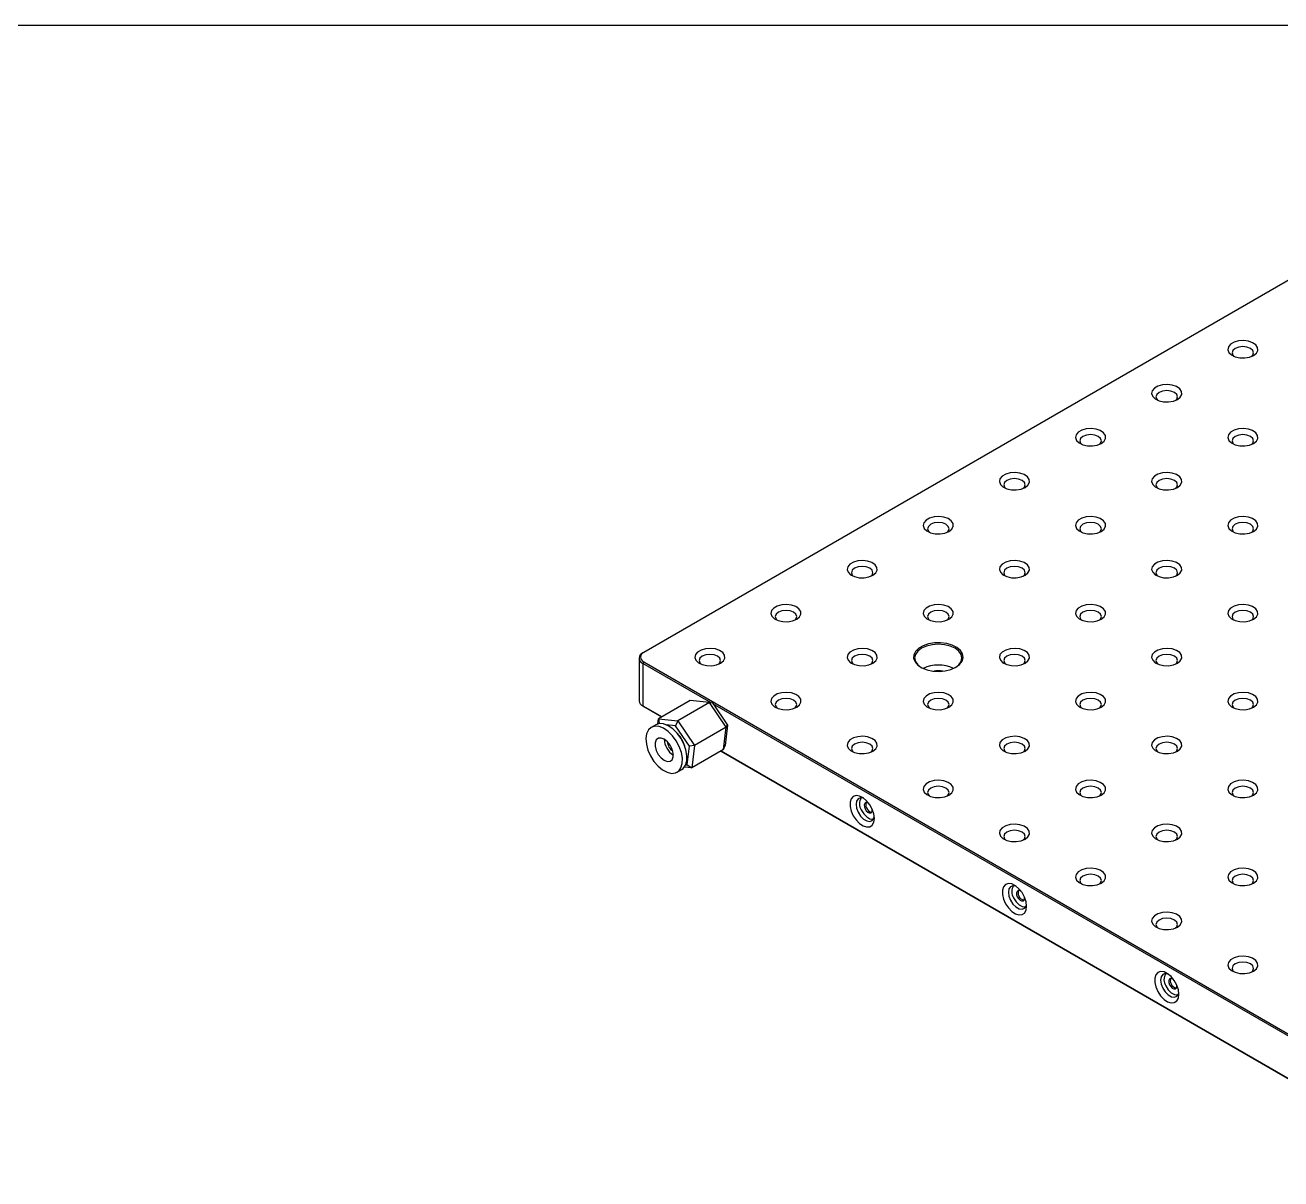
# Model space of a CAD drawing. Header units: millimetres. Extents: x 2 to 278, y 1 to 215.
# Drawn here: x 162 to 220.3, y 161.1 to 214.6 of the extents above; entities that cross this region are included whole.
import ezdxf

# ---------------------------------------------------------------- set-up
doc = ezdxf.new("R2010")
doc.units = ezdxf.units.MM
doc.layers.add('SHEET_FORMAT', color=8, linetype='Continuous')

msp = doc.modelspace()

# ---------------------------------------------------------------- linework, layer by layer
at = {"color": 7, "linetype": 'Continuous', "lineweight": 25}
for p, q in [((232.2937557, 209.5298522), (190.7158769, 185.5274538)), ((190.7158769, 185.5274538), (190.6734505, 185.5029536)), ((190.4977146, 185.2580311), (190.4977146, 183.2820024)), ((190.7158769, 185.0865934), (190.6734505, 185.0131087)), ((193.8396216, 183.1853171), (190.6734505, 185.0131087)), ((190.6734505, 185.0131087), (190.6734505, 183.0370799)), ((190.7158769, 185.0865934), (232.2937557, 161.0841949)), ((192.8657387, 183.2846486), (191.3917534, 182.4337351)), ((193.7708036, 183.1955597), (192.2968184, 182.3446462)), ((193.7708036, 183.1955597), (192.8657387, 183.2846486)), ((194.5483639, 182.0582667), (193.7708036, 183.1955597)), ((193.7708036, 183.1955597), (193.8999558, 183.1763371)), ((193.8999558, 183.1763371), (194.6026954, 182.1484801)), ((229.1949606, 162.7751143), (193.9291534, 183.1336314)), ((190.6734505, 183.0370799), (191.5551706, 182.5280738)), ((190.6734505, 183.0370799), (190.7158769, 183.0125797)), ((191.5551637, 182.5280698), (190.7158769, 183.0125797)), ((191.2755808, 182.1661041), (191.0634488, 182.0436429)), ((191.3637918, 182.2038648), (191.3917534, 182.4337351)), ((191.3917534, 182.4337351), (192.2968184, 182.3446462)), ((191.3917534, 182.4337351), (191.4353227, 182.2186465)), ((192.1939179, 182.1228101), (191.7560379, 182.1659123)), ((192.2968184, 182.3446462), (192.1939179, 182.1228101)), ((192.8418849, 181.175066), (192.1939179, 182.1228101)), ((192.2968184, 182.3446462), (193.0743787, 181.2073532)), ((194.5483639, 182.0582667), (193.0743787, 181.2073532)), ((194.4208593, 181.0100627), (194.5483639, 182.0582667)), ((194.6026954, 182.1484801), (194.4874599, 181.2011395)), ((194.5483639, 182.0582667), (194.6026954, 182.1484801)), ((192.735631, 180.3015626), (192.8418849, 181.175066)), ((193.0743787, 181.2073532), (192.8418849, 181.175066)), ((193.0743787, 181.2073532), (192.9468741, 180.1591491)), ((194.4208593, 181.0100627), (192.9468741, 180.1591491)), ((226.9105027, 162.117867), (194.3027867, 180.9419008)), ((194.3027936, 180.9419048), (226.9105096, 162.117871)), ((194.4208593, 181.0100627), (194.4874599, 181.2011395)), ((192.9468741, 180.1591491), (192.5962746, 180.1936599)), ((192.6635972, 180.3086531), (192.735631, 180.3015626)), ((192.735631, 180.3015626), (192.9468741, 180.1591491)), ((192.2633513, 179.9651257), (192.4754833, 180.0875869))]:
    msp.add_line(p, q, dxfattribs=at)
at = {"color": 7, "linetype": 'Continuous', "lineweight": 25, "flags": 128}
for points in [[(219.0284325, 199.3084227), (219.1623314, 199.4166856), (219.2280821, 199.5441812), (219.2185595, 199.6770933), (219.1347955, 199.801019), (218.9858672, 199.9025289), (218.7879133, 199.9706228), (218.5623852, 199.9979217), (218.3337224, 199.9814674), (218.1267039, 199.9230429), (217.9637636, 199.8289795), (217.8625585, 199.7094703), (217.8340557, 199.577466), (217.881344, 199.4472714), (217.9992989, 199.3329951), (218.1751382, 199.2470206), (218.389807, 199.1986647), (218.6200426, 199.1931674), (218.8408953, 199.2311245), (219.0284325, 199.3084227)], [(218.9458313, 199.2676288), (218.9953975, 199.3203981), (219.0334577, 199.4308574), (218.9953975, 199.5413166), (218.8870111, 199.6349594), (218.7247994, 199.6975295), (218.5334577, 199.7195012), (218.342116, 199.6975295), (218.1799043, 199.6349594), (218.071518, 199.5413166), (218.0334577, 199.4308574), (218.071518, 199.3203981), (218.1210841, 199.2676288)], [(215.4928986, 197.2674024), (215.6267975, 197.3756653), (215.6925482, 197.5031609), (215.6830256, 197.6360731), (215.5992616, 197.7599987), (215.4503333, 197.8615086), (215.2523794, 197.9296025), (215.0268513, 197.9569014), (214.7981885, 197.9404471), (214.59117, 197.8820227), (214.4282297, 197.7879592), (214.3270246, 197.66845), (214.2985218, 197.5364458), (214.3458101, 197.4062512), (214.463765, 197.2919748), (214.6396043, 197.2060003), (214.8542731, 197.1576444), (215.0845087, 197.1521471), (215.3053614, 197.1901042), (215.4928986, 197.2674024)], [(215.4102974, 197.2266085), (215.4598636, 197.2793779), (215.4979238, 197.3898371), (215.4598636, 197.5002963), (215.3514772, 197.5939391), (215.1892655, 197.6565092), (214.9979238, 197.6784809), (214.8065821, 197.6565092), (214.6443704, 197.5939391), (214.535984, 197.5002963), (214.4979238, 197.3898371), (214.535984, 197.2793779), (214.5855502, 197.2266085)], [(211.9573647, 195.2263821), (212.0912636, 195.334645), (212.1570143, 195.4621406), (212.1474917, 195.5950528), (212.0637277, 195.7189784), (211.9147994, 195.8204883), (211.7168455, 195.8885822), (211.4913174, 195.9158812), (211.2626546, 195.8994269), (211.0556361, 195.8410024), (210.8926958, 195.7469389), (210.7914907, 195.6274297), (210.7629879, 195.4954255), (210.8102761, 195.3652309), (210.9282311, 195.2509545), (211.1040704, 195.1649801), (211.3187392, 195.1166241), (211.5489747, 195.1111268), (211.7698275, 195.1490839), (211.9573647, 195.2263821)], [(211.8747635, 195.1855883), (211.9243297, 195.2383576), (211.9623899, 195.3488168), (211.9243297, 195.459276), (211.8159433, 195.5529188), (211.6537316, 195.615489), (211.4623899, 195.6374607), (211.2710482, 195.615489), (211.1088365, 195.5529188), (211.0004501, 195.459276), (210.9623899, 195.3488168), (211.0004501, 195.2383576), (211.0500163, 195.1855883)], [(219.0284325, 195.2263821), (219.1623314, 195.334645), (219.2280821, 195.4621406), (219.2185595, 195.5950528), (219.1347955, 195.7189784), (218.9858672, 195.8204883), (218.7879133, 195.8885822), (218.5623852, 195.9158812), (218.3337224, 195.8994269), (218.1267039, 195.8410024), (217.9637636, 195.7469389), (217.8625585, 195.6274297), (217.8340557, 195.4954255), (217.881344, 195.3652309), (217.9992989, 195.2509545), (218.1751382, 195.1649801), (218.389807, 195.1166241), (218.6200426, 195.1111268), (218.8408953, 195.1490839), (219.0284325, 195.2263821)], [(218.9458313, 195.1855883), (218.9953975, 195.2383576), (219.0334577, 195.3488168), (218.9953975, 195.459276), (218.8870111, 195.5529188), (218.7247994, 195.615489), (218.5334577, 195.6374607), (218.342116, 195.615489), (218.1799043, 195.5529188), (218.071518, 195.459276), (218.0334577, 195.3488168), (218.071518, 195.2383576), (218.1210841, 195.1855883)], [(208.4218307, 193.1853618), (208.5557297, 193.2936247), (208.6214804, 193.4211203), (208.6119578, 193.5540325), (208.5281938, 193.6779582), (208.3792655, 193.779468), (208.1813116, 193.847562), (207.9557835, 193.8748609), (207.7271206, 193.8584066), (207.5201022, 193.7999821), (207.3571619, 193.7059186), (207.2559568, 193.5864095), (207.227454, 193.4544052), (207.2747422, 193.3242106), (207.3926972, 193.2099343), (207.5685365, 193.1239598), (207.7832053, 193.0756038), (208.0134408, 193.0701066), (208.2342936, 193.1080636), (208.4218307, 193.1853618)], [(208.3392296, 193.144568), (208.3887958, 193.1973373), (208.426856, 193.3077965), (208.3887958, 193.4182557), (208.2804094, 193.5118986), (208.1181977, 193.5744687), (207.926856, 193.5964404), (207.7355143, 193.5744687), (207.5733026, 193.5118986), (207.4649162, 193.4182557), (207.426856, 193.3077965), (207.4649162, 193.1973373), (207.5144824, 193.144568)], [(215.4928986, 193.1853618), (215.6267975, 193.2936247), (215.6925482, 193.4211203), (215.6830256, 193.5540325), (215.5992616, 193.6779582), (215.4503333, 193.779468), (215.2523794, 193.847562), (215.0268513, 193.8748609), (214.7981885, 193.8584066), (214.59117, 193.7999821), (214.4282297, 193.7059186), (214.3270246, 193.5864095), (214.2985218, 193.4544052), (214.3458101, 193.3242106), (214.463765, 193.2099343), (214.6396043, 193.1239598), (214.8542731, 193.0756038), (215.0845087, 193.0701066), (215.3053614, 193.1080636), (215.4928986, 193.1853618)], [(215.4102974, 193.144568), (215.4598636, 193.1973373), (215.4979238, 193.3077965), (215.4598636, 193.4182557), (215.3514772, 193.5118986), (215.1892655, 193.5744687), (214.9979238, 193.5964404), (214.8065821, 193.5744687), (214.6443704, 193.5118986), (214.535984, 193.4182557), (214.4979238, 193.3077965), (214.535984, 193.1973373), (214.5855502, 193.144568)], [(204.8862968, 191.1443416), (205.0201958, 191.2526045), (205.0859465, 191.3801), (205.0764239, 191.5130122), (204.9926599, 191.6369379), (204.8437316, 191.7384477), (204.6457777, 191.8065417), (204.4202496, 191.8338406), (204.1915867, 191.8173863), (203.9845683, 191.7589618), (203.821628, 191.6648984), (203.7204229, 191.5453892), (203.6919201, 191.4133849), (203.7392083, 191.2831903), (203.8571632, 191.168914), (204.0330026, 191.0829395), (204.2476714, 191.0345836), (204.4779069, 191.0290863), (204.6987597, 191.0670434), (204.8862968, 191.1443416)], [(204.8036957, 191.1035477), (204.8532619, 191.156317), (204.8913221, 191.2667762), (204.8532619, 191.3772355), (204.7448755, 191.4708783), (204.5826638, 191.5334484), (204.3913221, 191.5554201), (204.1999804, 191.5334484), (204.0377687, 191.4708783), (203.9293823, 191.3772355), (203.8913221, 191.2667762), (203.9293823, 191.156317), (203.9789485, 191.1035477)], [(211.9573647, 191.1443416), (212.0912636, 191.2526045), (212.1570143, 191.3801), (212.1474917, 191.5130122), (212.0637277, 191.6369379), (211.9147994, 191.7384477), (211.7168455, 191.8065417), (211.4913174, 191.8338406), (211.2626546, 191.8173863), (211.0556361, 191.7589618), (210.8926958, 191.6648984), (210.7914907, 191.5453892), (210.7629879, 191.4133849), (210.8102761, 191.2831903), (210.9282311, 191.168914), (211.1040704, 191.0829395), (211.3187392, 191.0345836), (211.5489747, 191.0290863), (211.7698275, 191.0670434), (211.9573647, 191.1443416)], [(211.8747635, 191.1035477), (211.9243297, 191.156317), (211.9623899, 191.2667762), (211.9243297, 191.3772355), (211.8159433, 191.4708783), (211.6537316, 191.5334484), (211.4623899, 191.5554201), (211.2710482, 191.5334484), (211.1088365, 191.4708783), (211.0004501, 191.3772355), (210.9623899, 191.2667762), (211.0004501, 191.156317), (211.0500163, 191.1035477)], [(219.0284325, 191.1443416), (219.1623314, 191.2526045), (219.2280821, 191.3801), (219.2185595, 191.5130122), (219.1347955, 191.6369379), (218.9858672, 191.7384477), (218.7879133, 191.8065417), (218.5623852, 191.8338406), (218.3337224, 191.8173863), (218.1267039, 191.7589618), (217.9637636, 191.6648984), (217.8625585, 191.5453892), (217.8340557, 191.4133849), (217.881344, 191.2831903), (217.9992989, 191.168914), (218.1751382, 191.0829395), (218.389807, 191.0345836), (218.6200426, 191.0290863), (218.8408953, 191.0670434), (219.0284325, 191.1443416)], [(218.9458313, 191.1035477), (218.9953975, 191.156317), (219.0334577, 191.2667762), (218.9953975, 191.3772355), (218.8870111, 191.4708783), (218.7247994, 191.5334484), (218.5334577, 191.5554201), (218.342116, 191.5334484), (218.1799043, 191.4708783), (218.071518, 191.3772355), (218.0334577, 191.2667762), (218.071518, 191.156317), (218.1210841, 191.1035477)], [(201.3507629, 189.1033213), (201.4846619, 189.2115842), (201.5504126, 189.3390798), (201.54089, 189.4719919), (201.457126, 189.5959176), (201.3081977, 189.6974275), (201.1102438, 189.7655214), (200.8847157, 189.7928203), (200.6560528, 189.776366), (200.4490344, 189.7179415), (200.2860941, 189.6238781), (200.184889, 189.5043689), (200.1563862, 189.3723647), (200.2036744, 189.2421701), (200.3216293, 189.1278937), (200.4974687, 189.0419192), (200.7121375, 188.9935633), (200.942373, 188.988066), (201.1632258, 189.0260231), (201.3507629, 189.1033213)], [(201.2681618, 189.0625274), (201.317728, 189.1152967), (201.3557882, 189.225756), (201.317728, 189.3362152), (201.2093416, 189.429858), (201.0471299, 189.4924281), (200.8557882, 189.5143998), (200.6644465, 189.4924281), (200.5022348, 189.429858), (200.3938484, 189.3362152), (200.3557882, 189.225756), (200.3938484, 189.1152967), (200.4434146, 189.0625274)], [(208.4218307, 189.1033213), (208.5557297, 189.2115842), (208.6214804, 189.3390798), (208.6119578, 189.4719919), (208.5281938, 189.5959176), (208.3792655, 189.6974275), (208.1813116, 189.7655214), (207.9557835, 189.7928203), (207.7271206, 189.776366), (207.5201022, 189.7179415), (207.3571619, 189.6238781), (207.2559568, 189.5043689), (207.227454, 189.3723647), (207.2747422, 189.2421701), (207.3926972, 189.1278937), (207.5685365, 189.0419192), (207.7832053, 188.9935633), (208.0134408, 188.988066), (208.2342936, 189.0260231), (208.4218307, 189.1033213)], [(208.3392296, 189.0625274), (208.3887958, 189.1152967), (208.426856, 189.225756), (208.3887958, 189.3362152), (208.2804094, 189.429858), (208.1181977, 189.4924281), (207.926856, 189.5143998), (207.7355143, 189.4924281), (207.5733026, 189.429858), (207.4649162, 189.3362152), (207.426856, 189.225756), (207.4649162, 189.1152967), (207.5144824, 189.0625274)], [(215.4928986, 189.1033213), (215.6267975, 189.2115842), (215.6925482, 189.3390798), (215.6830256, 189.4719919), (215.5992616, 189.5959176), (215.4503333, 189.6974275), (215.2523794, 189.7655214), (215.0268513, 189.7928203), (214.7981885, 189.776366), (214.59117, 189.7179415), (214.4282297, 189.6238781), (214.3270246, 189.5043689), (214.2985218, 189.3723647), (214.3458101, 189.2421701), (214.463765, 189.1278937), (214.6396043, 189.0419192), (214.8542731, 188.9935633), (215.0845087, 188.988066), (215.3053614, 189.0260231), (215.4928986, 189.1033213)], [(215.4102974, 189.0625274), (215.4598636, 189.1152967), (215.4979238, 189.225756), (215.4598636, 189.3362152), (215.3514772, 189.429858), (215.1892655, 189.4924281), (214.9979238, 189.5143998), (214.8065821, 189.4924281), (214.6443704, 189.429858), (214.535984, 189.3362152), (214.4979238, 189.225756), (214.535984, 189.1152967), (214.5855502, 189.0625274)], [(197.815229, 187.062301), (197.949128, 187.1705639), (198.0148787, 187.2980595), (198.0053561, 187.4309717), (197.9215921, 187.5548973), (197.7726638, 187.6564072), (197.5747099, 187.7245011), (197.3491818, 187.7518), (197.1205189, 187.7353457), (196.9135005, 187.6769213), (196.7505602, 187.5828578), (196.649355, 187.4633486), (196.6208523, 187.3313444), (196.6681405, 187.2011498), (196.7860954, 187.0868734), (196.9619347, 187.0008989), (197.1766035, 186.952543), (197.4068391, 186.9470457), (197.6276919, 186.9850028), (197.815229, 187.062301)], [(197.7326279, 187.0215071), (197.7821941, 187.0742765), (197.8202543, 187.1847357), (197.7821941, 187.2951949), (197.6738077, 187.3888377), (197.511596, 187.4514078), (197.3202543, 187.4733795), (197.1289126, 187.4514078), (196.9667009, 187.3888377), (196.8583145, 187.2951949), (196.8202543, 187.1847357), (196.8583145, 187.0742765), (196.9078807, 187.0215071)], [(204.8862968, 187.062301), (205.0201958, 187.1705639), (205.0859465, 187.2980595), (205.0764239, 187.4309717), (204.9926599, 187.5548973), (204.8437316, 187.6564072), (204.6457777, 187.7245011), (204.4202496, 187.7518), (204.1915867, 187.7353457), (203.9845683, 187.6769213), (203.821628, 187.5828578), (203.7204229, 187.4633486), (203.6919201, 187.3313444), (203.7392083, 187.2011498), (203.8571632, 187.0868734), (204.0330026, 187.0008989), (204.2476714, 186.952543), (204.4779069, 186.9470457), (204.6987597, 186.9850028), (204.8862968, 187.062301)], [(204.8036957, 187.0215071), (204.8532619, 187.0742765), (204.8913221, 187.1847357), (204.8532619, 187.2951949), (204.7448755, 187.3888377), (204.5826638, 187.4514078), (204.3913221, 187.4733795), (204.1999804, 187.4514078), (204.0377687, 187.3888377), (203.9293823, 187.2951949), (203.8913221, 187.1847357), (203.9293823, 187.0742765), (203.9789485, 187.0215071)], [(211.9573647, 187.062301), (212.0912636, 187.1705639), (212.1570143, 187.2980595), (212.1474917, 187.4309717), (212.0637277, 187.5548973), (211.9147994, 187.6564072), (211.7168455, 187.7245011), (211.4913174, 187.7518), (211.2626546, 187.7353457), (211.0556361, 187.6769213), (210.8926958, 187.5828578), (210.7914907, 187.4633486), (210.7629879, 187.3313444), (210.8102761, 187.2011498), (210.9282311, 187.0868734), (211.1040704, 187.0008989), (211.3187392, 186.952543), (211.5489747, 186.9470457), (211.7698275, 186.9850028), (211.9573647, 187.062301)], [(211.8747635, 187.0215071), (211.9243297, 187.0742765), (211.9623899, 187.1847357), (211.9243297, 187.2951949), (211.8159433, 187.3888377), (211.6537316, 187.4514078), (211.4623899, 187.4733795), (211.2710482, 187.4514078), (211.1088365, 187.3888377), (211.0004501, 187.2951949), (210.9623899, 187.1847357), (211.0004501, 187.0742765), (211.0500163, 187.0215071)], [(219.0284325, 187.062301), (219.1623314, 187.1705639), (219.2280821, 187.2980595), (219.2185595, 187.4309717), (219.1347955, 187.5548973), (218.9858672, 187.6564072), (218.7879133, 187.7245011), (218.5623852, 187.7518), (218.3337224, 187.7353457), (218.1267039, 187.6769213), (217.9637636, 187.5828578), (217.8625585, 187.4633486), (217.8340557, 187.3313444), (217.881344, 187.2011498), (217.9992989, 187.0868734), (218.1751382, 187.0008989), (218.389807, 186.952543), (218.6200426, 186.9470457), (218.8408953, 186.9850028), (219.0284325, 187.062301)], [(218.9458313, 187.0215071), (218.9953975, 187.0742765), (219.0334577, 187.1847357), (218.9953975, 187.2951949), (218.8870111, 187.3888377), (218.7247994, 187.4514078), (218.5334577, 187.4733795), (218.342116, 187.4514078), (218.1799043, 187.3888377), (218.071518, 187.2951949), (218.0334577, 187.1847357), (218.071518, 187.0742765), (218.1210841, 187.0215071)], [(194.2796951, 185.0212807), (194.4135941, 185.1295436), (194.4793448, 185.2570392), (194.4698222, 185.3899514), (194.3860581, 185.513877), (194.2371298, 185.6153869), (194.039176, 185.6834808), (193.8136479, 185.7107798), (193.584985, 185.6943255), (193.3779666, 185.635901), (193.2150263, 185.5418375), (193.1138211, 185.4223283), (193.0853183, 185.2903241), (193.1326066, 185.1601295), (193.2505615, 185.0458531), (193.4264008, 184.9598787), (193.6410696, 184.9115227), (193.8713052, 184.9060254), (194.092158, 184.9439825), (194.2796951, 185.0212807)], [(194.197094, 184.9804869), (194.2466601, 185.0332562), (194.2847204, 185.1437154), (194.2466601, 185.2541746), (194.1382738, 185.3478174), (193.9760621, 185.4103876), (193.7847204, 185.4323593), (193.5933787, 185.4103876), (193.431167, 185.3478174), (193.3227806, 185.2541746), (193.2847204, 185.1437154), (193.3227806, 185.0332562), (193.3723468, 184.9804869)], [(201.3507629, 185.0212807), (201.4846619, 185.1295436), (201.5504126, 185.2570392), (201.54089, 185.3899514), (201.457126, 185.513877), (201.3081977, 185.6153869), (201.1102438, 185.6834808), (200.8847157, 185.7107798), (200.6560528, 185.6943255), (200.4490344, 185.635901), (200.2860941, 185.5418375), (200.184889, 185.4223283), (200.1563862, 185.2903241), (200.2036744, 185.1601295), (200.3216293, 185.0458531), (200.4974687, 184.9598787), (200.7121375, 184.9115227), (200.942373, 184.9060254), (201.1632258, 184.9439825), (201.3507629, 185.0212807)], [(201.2681618, 184.9804869), (201.317728, 185.0332562), (201.3557882, 185.1437154), (201.317728, 185.2541746), (201.2093416, 185.3478174), (201.0471299, 185.4103876), (200.8557882, 185.4323593), (200.6644465, 185.4103876), (200.5022348, 185.3478174), (200.3938484, 185.2541746), (200.3557882, 185.1437154), (200.3938484, 185.0332562), (200.4434146, 184.9804869)], [(205.2044949, 184.8375889), (205.3811754, 184.9690807), (205.4956598, 185.1218067), (205.5407546, 185.2861706), (205.5136264, 185.4518447), (205.4159796, 185.6084192), (205.2539498, 185.7460559), (205.037718, 185.8561065), (204.7808707, 185.9316563), (204.4995467, 185.9679581), (204.2114225, 185.962731), (203.934602, 185.9163033), (203.686479, 185.8315924), (203.4826438, 185.7139208), (203.3359043, 185.5706825), (203.2554805, 185.4108774), (203.2464258, 185.2445469), (203.3093092, 185.0821419), (203.4401794, 184.9338672), (203.6308135, 184.8090392), (203.869233, 184.7155014), (204.1404574, 184.6591311), (204.4274445, 184.6434703), (204.7121619, 184.669503), (204.9767197, 184.7355934), (205.2044949, 184.8375889)], [(205.1865537, 184.8274553), (205.34395, 184.9486883), (205.4538405, 185.1018422), (205.4913221, 185.2661965), (205.4538405, 185.4305509), (205.34395, 185.5837048), (205.1691396, 185.715221), (204.9413221, 185.8161369), (204.676023, 185.8795754), (204.3913221, 185.901213), (204.1066211, 185.8795754), (203.8413221, 185.8161369), (203.6135046, 185.715221), (203.4386942, 185.5837048), (203.3288037, 185.4305509), (203.2913221, 185.2661965), (203.3288037, 185.1018422), (203.4386942, 184.9486883), (203.5960905, 184.8274553)], [(208.4218307, 185.0212807), (208.5557297, 185.1295436), (208.6214804, 185.2570392), (208.6119578, 185.3899514), (208.5281938, 185.513877), (208.3792655, 185.6153869), (208.1813116, 185.6834808), (207.9557835, 185.7107798), (207.7271206, 185.6943255), (207.5201022, 185.635901), (207.3571619, 185.5418375), (207.2559568, 185.4223283), (207.227454, 185.2903241), (207.2747422, 185.1601295), (207.3926972, 185.0458531), (207.5685365, 184.9598787), (207.7832053, 184.9115227), (208.0134408, 184.9060254), (208.2342936, 184.9439825), (208.4218307, 185.0212807)], [(208.3392296, 184.9804869), (208.3887958, 185.0332562), (208.426856, 185.1437154), (208.3887958, 185.2541746), (208.2804094, 185.3478174), (208.1181977, 185.4103876), (207.926856, 185.4323593), (207.7355143, 185.4103876), (207.5733026, 185.3478174), (207.4649162, 185.2541746), (207.426856, 185.1437154), (207.4649162, 185.0332562), (207.5144824, 184.9804869)], [(215.4928986, 185.0212807), (215.6267975, 185.1295436), (215.6925482, 185.2570392), (215.6830256, 185.3899514), (215.5992616, 185.513877), (215.4503333, 185.6153869), (215.2523794, 185.6834808), (215.0268513, 185.7107798), (214.7981885, 185.6943255), (214.59117, 185.635901), (214.4282297, 185.5418375), (214.3270246, 185.4223283), (214.2985218, 185.2903241), (214.3458101, 185.1601295), (214.463765, 185.0458531), (214.6396043, 184.9598787), (214.8542731, 184.9115227), (215.0845087, 184.9060254), (215.3053614, 184.9439825), (215.4928986, 185.0212807)], [(215.4102974, 184.9804869), (215.4598636, 185.0332562), (215.4979238, 185.1437154), (215.4598636, 185.2541746), (215.3514772, 185.3478174), (215.1892655, 185.4103876), (214.9979238, 185.4323593), (214.8065821, 185.4103876), (214.6443704, 185.3478174), (214.535984, 185.2541746), (214.4979238, 185.1437154), (214.535984, 185.0332562), (214.5855502, 184.9804869)], [(197.815229, 182.9802605), (197.949128, 183.0885233), (198.0148787, 183.2160189), (198.0053561, 183.3489311), (197.9215921, 183.4728568), (197.7726638, 183.5743666), (197.5747099, 183.6424606), (197.3491818, 183.6697595), (197.1205189, 183.6533052), (196.9135005, 183.5948807), (196.7505602, 183.5008172), (196.649355, 183.3813081), (196.6208523, 183.2493038), (196.6681405, 183.1191092), (196.7860954, 183.0048329), (196.9619347, 182.9188584), (197.1766035, 182.8705024), (197.4068391, 182.8650052), (197.6276919, 182.9029622), (197.815229, 182.9802605)], [(197.7326279, 182.9394666), (197.7821941, 182.9922359), (197.8202543, 183.1026951), (197.7821941, 183.2131544), (197.6738077, 183.3067972), (197.511596, 183.3693673), (197.3202543, 183.391339), (197.1289126, 183.3693673), (196.9667009, 183.3067972), (196.8583145, 183.2131544), (196.8202543, 183.1026951), (196.8583145, 182.9922359), (196.9078807, 182.9394666)], [(204.8862968, 182.9802605), (205.0201958, 183.0885233), (205.0859465, 183.2160189), (205.0764239, 183.3489311), (204.9926599, 183.4728568), (204.8437316, 183.5743666), (204.6457777, 183.6424606), (204.4202496, 183.6697595), (204.1915867, 183.6533052), (203.9845683, 183.5948807), (203.821628, 183.5008172), (203.7204229, 183.3813081), (203.6919201, 183.2493038), (203.7392083, 183.1191092), (203.8571632, 183.0048329), (204.0330026, 182.9188584), (204.2476714, 182.8705024), (204.4779069, 182.8650052), (204.6987597, 182.9029622), (204.8862968, 182.9802605)], [(204.8036957, 182.9394666), (204.8532619, 182.9922359), (204.8913221, 183.1026951), (204.8532619, 183.2131544), (204.7448755, 183.3067972), (204.5826638, 183.3693673), (204.3913221, 183.391339), (204.1999804, 183.3693673), (204.0377687, 183.3067972), (203.9293823, 183.2131544), (203.8913221, 183.1026951), (203.9293823, 182.9922359), (203.9789485, 182.9394666)], [(211.9573647, 182.9802605), (212.0912636, 183.0885233), (212.1570143, 183.2160189), (212.1474917, 183.3489311), (212.0637277, 183.4728568), (211.9147994, 183.5743666), (211.7168455, 183.6424606), (211.4913174, 183.6697595), (211.2626546, 183.6533052), (211.0556361, 183.5948807), (210.8926958, 183.5008172), (210.7914907, 183.3813081), (210.7629879, 183.2493038), (210.8102761, 183.1191092), (210.9282311, 183.0048329), (211.1040704, 182.9188584), (211.3187392, 182.8705024), (211.5489747, 182.8650052), (211.7698275, 182.9029622), (211.9573647, 182.9802605)], [(211.8747635, 182.9394666), (211.9243297, 182.9922359), (211.9623899, 183.1026951), (211.9243297, 183.2131544), (211.8159433, 183.3067972), (211.6537316, 183.3693673), (211.4623899, 183.391339), (211.2710482, 183.3693673), (211.1088365, 183.3067972), (211.0004501, 183.2131544), (210.9623899, 183.1026951), (211.0004501, 182.9922359), (211.0500163, 182.9394666)], [(219.0284325, 182.9802605), (219.1623314, 183.0885233), (219.2280821, 183.2160189), (219.2185595, 183.3489311), (219.1347955, 183.4728568), (218.9858672, 183.5743666), (218.7879133, 183.6424606), (218.5623852, 183.6697595), (218.3337224, 183.6533052), (218.1267039, 183.5948807), (217.9637636, 183.5008172), (217.8625585, 183.3813081), (217.8340557, 183.2493038), (217.881344, 183.1191092), (217.9992989, 183.0048329), (218.1751382, 182.9188584), (218.389807, 182.8705024), (218.6200426, 182.8650052), (218.8408953, 182.9029622), (219.0284325, 182.9802605)], [(218.9458313, 182.9394666), (218.9953975, 182.9922359), (219.0334577, 183.1026951), (218.9953975, 183.2131544), (218.8870111, 183.3067972), (218.7247994, 183.3693673), (218.5334577, 183.391339), (218.342116, 183.3693673), (218.1799043, 183.3067972), (218.071518, 183.2131544), (218.0334577, 183.1026951), (218.071518, 182.9922359), (218.1210841, 182.9394666)], [(190.9316888, 181.9229356), (190.8478274, 181.7456292), (190.8152114, 181.5217477), (190.8358902, 181.2653584), (190.9085645, 180.992571), (191.0286679, 180.720526), (191.1886538, 180.4663168), (191.3784698, 180.2459164), (191.586189, 180.0731733), (191.7987597, 179.9589416), (192.0028252, 179.9103989), (192.1855634, 179.9305954), (192.3354921, 180.0182619), (192.4431908, 180.1678902), (192.5018924, 180.3700784), (192.5079085, 180.6121225), (192.460861, 180.8788137), (192.363706, 181.1533951), (192.2225483, 181.4186135), (192.0462572, 181.6578044), (191.8459098, 181.8559385), (191.6340947, 182.0005664), (191.4241209, 182.0826004), (191.2291819, 182.0968862), (191.0615264, 182.042526), (190.9316888, 181.9229356)], [(192.4754833, 180.0875869), (192.5476241, 180.1407231), (192.6553229, 180.2903514), (192.7140245, 180.4925396), (192.7200405, 180.7345837), (192.672993, 181.0012749), (192.5758381, 181.2758563), (192.4346803, 181.5410747), (192.2583893, 181.7802656), (192.0580419, 181.9783997), (191.8462267, 182.1230276), (191.6362529, 182.2050616), (191.4413139, 182.2193474), (191.2755808, 182.1661041)], [(191.2975444, 181.4636599), (191.2461338, 181.3338826), (191.2450517, 181.1643629), (191.2944285, 180.9755474), (191.3883088, 180.7902101), (191.5153691, 180.6307054), (191.6602841, 180.5162718), (191.805575, 180.4607118), (191.9337174, 180.4707267), (192.0292556, 180.5451086), (192.0806662, 180.674886), (192.0817484, 180.8444057), (192.0323715, 181.0332211), (191.9384913, 181.2185585), (191.811431, 181.3780632), (191.6665159, 181.4924968), (191.5212251, 181.5480568), (191.3930826, 181.5380419), (191.2975444, 181.4636599)], [(201.3507629, 180.9392402), (201.4846619, 181.0475031), (201.5504126, 181.1749986), (201.54089, 181.3079108), (201.457126, 181.4318365), (201.3081977, 181.5333464), (201.1102438, 181.6014403), (200.8847157, 181.6287392), (200.6560528, 181.6122849), (200.4490344, 181.5538604), (200.2860941, 181.459797), (200.184889, 181.3402878), (200.1563862, 181.2082835), (200.2036744, 181.0780889), (200.3216293, 180.9638126), (200.4974687, 180.8778381), (200.7121375, 180.8294822), (200.942373, 180.8239849), (201.1632258, 180.861942), (201.3507629, 180.9392402)], [(201.2681618, 180.8984463), (201.317728, 180.9512156), (201.3557882, 181.0616748), (201.317728, 181.1721341), (201.2093416, 181.2657769), (201.0471299, 181.328347), (200.8557882, 181.3503187), (200.6644465, 181.328347), (200.5022348, 181.2657769), (200.3938484, 181.1721341), (200.3557882, 181.0616748), (200.3938484, 180.9512156), (200.4434146, 180.8984463)], [(208.4218307, 180.9392402), (208.5557297, 181.0475031), (208.6214804, 181.1749986), (208.6119578, 181.3079108), (208.5281938, 181.4318365), (208.3792655, 181.5333464), (208.1813116, 181.6014403), (207.9557835, 181.6287392), (207.7271206, 181.6122849), (207.5201022, 181.5538604), (207.3571619, 181.459797), (207.2559568, 181.3402878), (207.227454, 181.2082835), (207.2747422, 181.0780889), (207.3926972, 180.9638126), (207.5685365, 180.8778381), (207.7832053, 180.8294822), (208.0134408, 180.8239849), (208.2342936, 180.861942), (208.4218307, 180.9392402)], [(208.3392296, 180.8984463), (208.3887958, 180.9512156), (208.426856, 181.0616748), (208.3887958, 181.1721341), (208.2804094, 181.2657769), (208.1181977, 181.328347), (207.926856, 181.3503187), (207.7355143, 181.328347), (207.5733026, 181.2657769), (207.4649162, 181.1721341), (207.426856, 181.0616748), (207.4649162, 180.9512156), (207.5144824, 180.8984463)], [(215.4928986, 180.9392402), (215.6267975, 181.0475031), (215.6925482, 181.1749986), (215.6830256, 181.3079108), (215.5992616, 181.4318365), (215.4503333, 181.5333464), (215.2523794, 181.6014403), (215.0268513, 181.6287392), (214.7981885, 181.6122849), (214.59117, 181.5538604), (214.4282297, 181.459797), (214.3270246, 181.3402878), (214.2985218, 181.2082835), (214.3458101, 181.0780889), (214.463765, 180.9638126), (214.6396043, 180.8778381), (214.8542731, 180.8294822), (215.0845087, 180.8239849), (215.3053614, 180.861942), (215.4928986, 180.9392402)], [(215.4102974, 180.8984463), (215.4598636, 180.9512156), (215.4979238, 181.0616748), (215.4598636, 181.1721341), (215.3514772, 181.2657769), (215.1892655, 181.328347), (214.9979238, 181.3503187), (214.8065821, 181.328347), (214.6443704, 181.2657769), (214.535984, 181.1721341), (214.4979238, 181.0616748), (214.535984, 180.9512156), (214.5855502, 180.8984463)], [(204.8862968, 178.8982199), (205.0201958, 179.0064828), (205.0859465, 179.1339784), (205.0764239, 179.2668905), (204.9926599, 179.3908162), (204.8437316, 179.4923261), (204.6457777, 179.56042), (204.4202496, 179.5877189), (204.1915867, 179.5712646), (203.9845683, 179.5128401), (203.821628, 179.4187767), (203.7204229, 179.2992675), (203.6919201, 179.1672633), (203.7392083, 179.0370687), (203.8571632, 178.9227923), (204.0330026, 178.8368178), (204.2476714, 178.7884619), (204.4779069, 178.7829646), (204.6987597, 178.8209217), (204.8862968, 178.8982199)], [(204.8036957, 178.857426), (204.8532619, 178.9101953), (204.8913221, 179.0206546), (204.8532619, 179.1311138), (204.7448755, 179.2247566), (204.5826638, 179.2873267), (204.3913221, 179.3092984), (204.1999804, 179.2873267), (204.0377687, 179.2247566), (203.9293823, 179.1311138), (203.8913221, 179.0206546), (203.9293823, 178.9101953), (203.9789485, 178.857426)], [(211.9573647, 178.8982199), (212.0912636, 179.0064828), (212.1570143, 179.1339784), (212.1474917, 179.2668905), (212.0637277, 179.3908162), (211.9147994, 179.4923261), (211.7168455, 179.56042), (211.4913174, 179.5877189), (211.2626546, 179.5712646), (211.0556361, 179.5128401), (210.8926958, 179.4187767), (210.7914907, 179.2992675), (210.7629879, 179.1672633), (210.8102761, 179.0370687), (210.9282311, 178.9227923), (211.1040704, 178.8368178), (211.3187392, 178.7884619), (211.5489747, 178.7829646), (211.7698275, 178.8209217), (211.9573647, 178.8982199)], [(211.8747635, 178.857426), (211.9243297, 178.9101953), (211.9623899, 179.0206546), (211.9243297, 179.1311138), (211.8159433, 179.2247566), (211.6537316, 179.2873267), (211.4623899, 179.3092984), (211.2710482, 179.2873267), (211.1088365, 179.2247566), (211.0004501, 179.1311138), (210.9623899, 179.0206546), (211.0004501, 178.9101953), (211.0500163, 178.857426)], [(219.0284325, 178.8982199), (219.1623314, 179.0064828), (219.2280821, 179.1339784), (219.2185595, 179.2668905), (219.1347955, 179.3908162), (218.9858672, 179.4923261), (218.7879133, 179.56042), (218.5623852, 179.5877189), (218.3337224, 179.5712646), (218.1267039, 179.5128401), (217.9637636, 179.4187767), (217.8625585, 179.2992675), (217.8340557, 179.1672633), (217.881344, 179.0370687), (217.9992989, 178.9227923), (218.1751382, 178.8368178), (218.389807, 178.7884619), (218.6200426, 178.7829646), (218.8408953, 178.8209217), (219.0284325, 178.8982199)], [(218.9458313, 178.857426), (218.9953975, 178.9101953), (219.0334577, 179.0206546), (218.9953975, 179.1311138), (218.8870111, 179.2247566), (218.7247994, 179.2873267), (218.5334577, 179.3092984), (218.342116, 179.2873267), (218.1799043, 179.2247566), (218.071518, 179.1311138), (218.0334577, 179.0206546), (218.071518, 178.9101953), (218.1210841, 178.857426)], [(201.4214736, 177.8203927), (201.3963418, 178.0274446), (201.3231794, 178.2451157), (201.2084873, 178.4540649), (201.0624563, 178.6357261), (200.8980619, 178.7739579), (200.7299113, 178.8564778), (200.5729455, 178.8759536), (200.4411114, 178.8306547), (200.3461232, 178.7246062), (200.296421, 178.567231), (200.296421, 178.3725124), (200.3461232, 178.1577522), (200.4411114, 177.9420327), (200.5729455, 177.7445215), (200.7299113, 177.5827683), (200.8980619, 177.4711457), (201.0624563, 177.4195718), (201.2084873, 177.4326292), (201.3231794, 177.5091576), (201.3963418, 177.6423572), (201.4214736, 177.8203927)], [(200.931681, 178.750471), (200.9235369, 178.7536085), (200.7850775, 178.775345), (200.6722044, 178.7311356), (200.5985317, 178.6263126), (200.5729455, 178.4735191), (200.5985317, 178.2911845), (200.6722044, 178.1013008), (200.7850775, 177.9267709), (200.9235369, 177.7886456), (201.0708822, 177.7035849), (201.2093416, 177.6818484), (201.3222147, 177.7260579), (201.3958874, 177.8308809), (201.4163719, 177.9108709)], [(201.1743399, 178.5028728), (201.1627348, 178.5117316), (201.0895144, 178.5482555), (201.0237716, 178.5485434), (200.975515, 178.5125513), (200.9520914, 178.4457588), (200.9570667, 178.3583345), (200.9896835, 178.2635877)], [(200.817218, 178.2095722), (200.9284576, 178.0306054), (201.0680823, 177.8894044), (201.2172349, 177.8050393), (201.3557717, 177.788904), (201.3785312, 177.7936852)], [(200.9896835, 178.2635877), (201.0449762, 178.175943), (201.114527, 178.1087435), (201.1877474, 178.0722195), (201.2534902, 178.0719317), (201.3017468, 178.1079237), (201.3251704, 178.1747162), (201.3233063, 178.2448275)], [(208.4218307, 176.8571996), (208.5557297, 176.9654625), (208.6214804, 177.0929581), (208.6119578, 177.2258703), (208.5281938, 177.3497959), (208.3792655, 177.4513058), (208.1813116, 177.5193997), (207.9557835, 177.5466987), (207.7271206, 177.5302443), (207.5201022, 177.4718199), (207.3571619, 177.3777564), (207.2559568, 177.2582472), (207.227454, 177.126243), (207.2747422, 176.9960484), (207.3926972, 176.881772), (207.5685365, 176.7957975), (207.7832053, 176.7474416), (208.0134408, 176.7419443), (208.2342936, 176.7799014), (208.4218307, 176.8571996)], [(208.3392296, 176.8164057), (208.3887958, 176.8691751), (208.426856, 176.9796343), (208.3887958, 177.0900935), (208.2804094, 177.1837363), (208.1181977, 177.2463064), (207.926856, 177.2682781), (207.7355143, 177.2463064), (207.5733026, 177.1837363), (207.4649162, 177.0900935), (207.426856, 176.9796343), (207.4649162, 176.8691751), (207.5144824, 176.8164057)], [(215.4928986, 176.8571996), (215.6267975, 176.9654625), (215.6925482, 177.0929581), (215.6830256, 177.2258703), (215.5992616, 177.3497959), (215.4503333, 177.4513058), (215.2523794, 177.5193997), (215.0268513, 177.5466987), (214.7981885, 177.5302443), (214.59117, 177.4718199), (214.4282297, 177.3777564), (214.3270246, 177.2582472), (214.2985218, 177.126243), (214.3458101, 176.9960484), (214.463765, 176.881772), (214.6396043, 176.7957975), (214.8542731, 176.7474416), (215.0845087, 176.7419443), (215.3053614, 176.7799014), (215.4928986, 176.8571996)], [(215.4102974, 176.8164057), (215.4598636, 176.8691751), (215.4979238, 176.9796343), (215.4598636, 177.0900935), (215.3514772, 177.1837363), (215.1892655, 177.2463064), (214.9979238, 177.2682781), (214.8065821, 177.2463064), (214.6443704, 177.1837363), (214.535984, 177.0900935), (214.4979238, 176.9796343), (214.535984, 176.8691751), (214.5855502, 176.8164057)], [(211.9573647, 174.8161793), (212.0912636, 174.9244422), (212.1570143, 175.0519378), (212.1474917, 175.18485), (212.0637277, 175.3087756), (211.9147994, 175.4102855), (211.7168455, 175.4783794), (211.4913174, 175.5056784), (211.2626546, 175.4892241), (211.0556361, 175.4307996), (210.8926958, 175.3367361), (210.7914907, 175.2172269), (210.7629879, 175.0852227), (210.8102761, 174.9550281), (210.9282311, 174.8407517), (211.1040704, 174.7547773), (211.3187392, 174.7064213), (211.5489747, 174.700924), (211.7698275, 174.7388811), (211.9573647, 174.8161793)], [(211.8747635, 174.7753855), (211.9243297, 174.8281548), (211.9623899, 174.938614), (211.9243297, 175.0490732), (211.8159433, 175.142716), (211.6537316, 175.2052862), (211.4623899, 175.2272579), (211.2710482, 175.2052862), (211.1088365, 175.142716), (211.0004501, 175.0490732), (210.9623899, 174.938614), (211.0004501, 174.8281548), (211.0500163, 174.7753855)], [(219.0284325, 174.8161793), (219.1623314, 174.9244422), (219.2280821, 175.0519378), (219.2185595, 175.18485), (219.1347955, 175.3087756), (218.9858672, 175.4102855), (218.7879133, 175.4783794), (218.5623852, 175.5056784), (218.3337224, 175.4892241), (218.1267039, 175.4307996), (217.9637636, 175.3367361), (217.8625585, 175.2172269), (217.8340557, 175.0852227), (217.881344, 174.9550281), (217.9992989, 174.8407517), (218.1751382, 174.7547773), (218.389807, 174.7064213), (218.6200426, 174.700924), (218.8408953, 174.7388811), (219.0284325, 174.8161793)], [(218.9458313, 174.7753855), (218.9953975, 174.8281548), (219.0334577, 174.938614), (218.9953975, 175.0490732), (218.8870111, 175.142716), (218.7247994, 175.2052862), (218.5334577, 175.2272579), (218.342116, 175.2052862), (218.1799043, 175.142716), (218.071518, 175.0490732), (218.0334577, 174.938614), (218.071518, 174.8281548), (218.1210841, 174.7753855)], [(208.4925414, 173.7383521), (208.4674096, 173.9454041), (208.3942472, 174.1630752), (208.2795551, 174.3720243), (208.1335241, 174.5536855), (207.9691297, 174.6919173), (207.8009792, 174.7744372), (207.6440133, 174.793913), (207.5121792, 174.7486142), (207.417191, 174.6425657), (207.3674888, 174.4851904), (207.3674888, 174.2904719), (207.417191, 174.0757116), (207.5121792, 173.8599921), (207.6440133, 173.6624809), (207.8009792, 173.5007278), (207.9691297, 173.3891052), (208.1335241, 173.3375313), (208.2795551, 173.3505886), (208.3942472, 173.4271171), (208.4674096, 173.5603167), (208.4925414, 173.7383521)], [(208.0027488, 174.6684305), (207.9946047, 174.6715679), (207.8561453, 174.6933044), (207.7432722, 174.649095), (207.6695995, 174.544272), (207.6440133, 174.3914786), (207.6695995, 174.2091439), (207.7432722, 174.0192602), (207.8561453, 173.8447303), (207.9946047, 173.7066051), (208.14195, 173.6215444), (208.2804094, 173.5998079), (208.3932825, 173.6440173), (208.4669552, 173.7488403), (208.4874397, 173.8288303)], [(208.2454077, 174.4208322), (208.2338027, 174.429691), (208.1605823, 174.466215), (208.0948394, 174.4665028), (208.0465828, 174.4305108), (208.0231592, 174.3637183), (208.0281345, 174.2762939), (208.0607513, 174.1815472)], [(207.8882858, 174.1275317), (207.9995254, 173.9485648), (208.1391501, 173.8073638), (208.2883027, 173.7229987), (208.4268395, 173.7068634), (208.449599, 173.7116447)], [(208.0607513, 174.1815472), (208.116044, 174.0939025), (208.1855948, 174.0267029), (208.2588152, 173.990179), (208.324558, 173.9898911), (208.3728146, 174.0258831), (208.3962383, 174.0926756), (208.3943741, 174.1627869)], [(215.4928986, 172.7751591), (215.6267975, 172.8834219), (215.6925482, 173.0109175), (215.6830256, 173.1438297), (215.5992616, 173.2677554), (215.4503333, 173.3692652), (215.2523794, 173.4373592), (215.0268513, 173.4646581), (214.7981885, 173.4482038), (214.59117, 173.3897793), (214.4282297, 173.2957158), (214.3270246, 173.1762067), (214.2985218, 173.0442024), (214.3458101, 172.9140078), (214.463765, 172.7997315), (214.6396043, 172.713757), (214.8542731, 172.665401), (215.0845087, 172.6599038), (215.3053614, 172.6978608), (215.4928986, 172.7751591)], [(215.4102974, 172.7343652), (215.4598636, 172.7871345), (215.4979238, 172.8975937), (215.4598636, 173.008053), (215.3514772, 173.1016958), (215.1892655, 173.1642659), (214.9979238, 173.1862376), (214.8065821, 173.1642659), (214.6443704, 173.1016958), (214.535984, 173.008053), (214.4979238, 172.8975937), (214.535984, 172.7871345), (214.5855502, 172.7343652)], [(219.0284325, 170.7341388), (219.1623314, 170.8424017), (219.2280821, 170.9698972), (219.2185595, 171.1028094), (219.1347955, 171.2267351), (218.9858672, 171.328245), (218.7879133, 171.3963389), (218.5623852, 171.4236378), (218.3337224, 171.4071835), (218.1267039, 171.348759), (217.9637636, 171.2546956), (217.8625585, 171.1351864), (217.8340557, 171.0031821), (217.881344, 170.8729875), (217.9992989, 170.7587112), (218.1751382, 170.6727367), (218.389807, 170.6243808), (218.6200426, 170.6188835), (218.8408953, 170.6568406), (219.0284325, 170.7341388)], [(218.9458313, 170.6933449), (218.9953975, 170.7461142), (219.0334577, 170.8565735), (218.9953975, 170.9670327), (218.8870111, 171.0606755), (218.7247994, 171.1232456), (218.5334577, 171.1452173), (218.342116, 171.1232456), (218.1799043, 171.0606755), (218.071518, 170.9670327), (218.0334577, 170.8565735), (218.071518, 170.7461142), (218.1210841, 170.6933449)], [(215.5636092, 169.6563115), (215.5384774, 169.8633635), (215.465315, 170.0810346), (215.3506229, 170.2899838), (215.2045919, 170.471645), (215.0401975, 170.6098768), (214.872047, 170.6923967), (214.7150811, 170.7118725), (214.5832471, 170.6665736), (214.4882589, 170.5605251), (214.4385566, 170.4031499), (214.4385566, 170.2084313), (214.4882589, 169.9936711), (214.5832471, 169.7779515), (214.7150811, 169.5804403), (214.872047, 169.4186872), (215.0401975, 169.3070646), (215.2045919, 169.2554907), (215.3506229, 169.2685481), (215.465315, 169.3450765), (215.5384774, 169.4782761), (215.5636092, 169.6563115)], [(215.0738167, 170.5863899), (215.0656725, 170.5895274), (214.9272131, 170.6112639), (214.81434, 170.5670545), (214.7406674, 170.4622314), (214.7150811, 170.309438), (214.7406674, 170.1271034), (214.81434, 169.9372197), (214.9272131, 169.7626898), (215.0656725, 169.6245645), (215.2130179, 169.5395038), (215.3514772, 169.5177673), (215.4643503, 169.5619767), (215.538023, 169.6667997), (215.5585075, 169.7467897)], [(215.3164755, 170.3387917), (215.3048705, 170.3476505), (215.2316501, 170.3841744), (215.1659072, 170.3844623), (215.1176506, 170.3484702), (215.094227, 170.2816777), (215.0992023, 170.1942533), (215.1318191, 170.0995066)], [(214.9593536, 170.0454911), (215.0705932, 169.8665243), (215.2102179, 169.7253233), (215.3593706, 169.6409582), (215.4979073, 169.6248229), (215.5206668, 169.6296041)], [(215.1318191, 170.0995066), (215.1871118, 170.0118619), (215.2566626, 169.9446623), (215.329883, 169.9081384), (215.3956258, 169.9078505), (215.4438824, 169.9438426), (215.4673061, 170.0106351), (215.4654419, 170.0807463)]]:
    msp.add_lwpolyline(points, dxfattribs=at)
at = {"color": 7, "linetype": 'Continuous', "lineweight": 25}
for centre, radius, start, end in [((190.7664068, 185.2580311), 0.2619692, 110.7834208, 249.216579201), ((190.7995375, 185.3070236), 0.2357723, 110.7834208, 249.216579201), ((204.3913221, 183.2281263), 1.7063072, 65.618016228, 114.381983772), ((204.3913221, 183.5610505), 1.1146226, 78.896841927, 101.103158073), ((190.7979888, 183.3119462), 0.3017636, 185.694799251, 245.625341706), ((192.5521401, 181.517443), 0.8890411, 181.491095225, 238.503528243), ((192.4175281, 181.4397332), 0.6142082, 185.244327138, 234.750296332), ((191.3369534, 180.8159306), 1.3292353, 15.821090633, 44.173532833), ((201.2312316, 178.4973091), 0.5041823, 146.402077872, 214.799059887), ((201.2862571, 178.4422901), 0.2646233, 155.332891166, 211.402701595), ((201.33779, 178.3997069), 0.2933092, 198.960058701, 263.028873352), ((208.3022995, 174.4152685), 0.5041823, 146.402078271, 214.799059809), ((208.3573249, 174.3602495), 0.2646233, 155.332891166, 211.402701595), ((208.4088578, 174.3176664), 0.2933092, 198.960058701, 263.028873352), ((215.3733673, 170.333228), 0.5041823, 146.402078261, 214.799059811), ((215.4283927, 170.278209), 0.2646233, 155.332891166, 211.402701595), ((215.4799256, 170.2356258), 0.2933092, 198.960058701, 263.028873352)]:
    msp.add_arc(centre, radius, start, end, dxfattribs=at)
at = {"layer": 'SHEET_FORMAT'}
msp.add_line((1.5793501, 214.64538), (277.9892068, 214.64538), dxfattribs=at)

doc.saveas('drawing.dxf')
